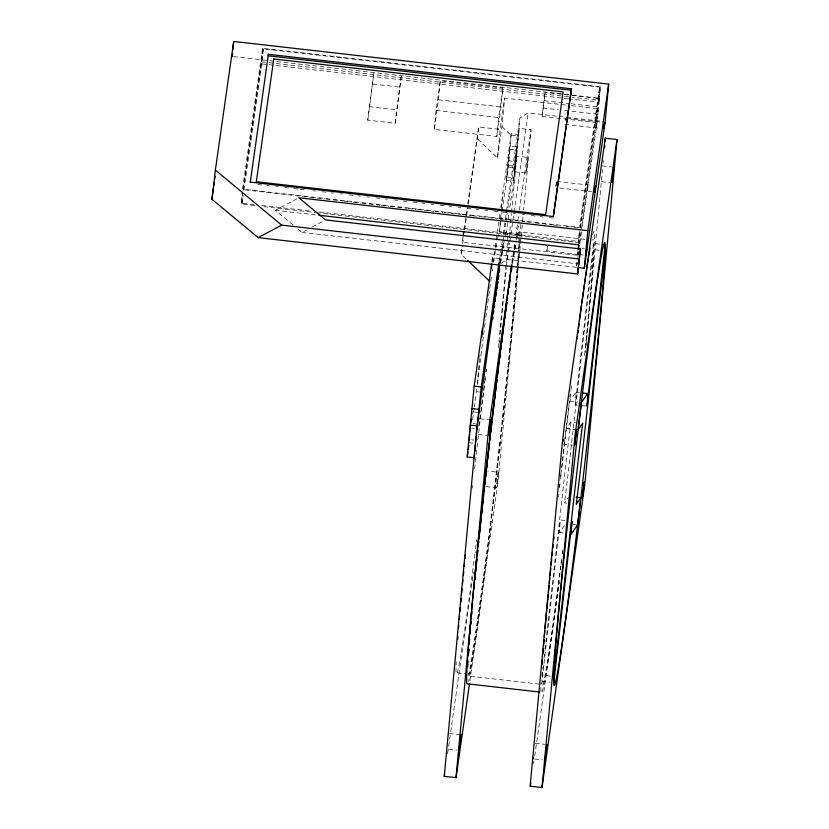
<?xml version="1.0" encoding="UTF-8"?>
<svg xmlns="http://www.w3.org/2000/svg" width="829" height="829" viewBox="0 0 829 829"><rect width="100%" height="100%" fill="white"/><g stroke="black" fill="none" stroke-linecap="round" stroke-linejoin="round"><path stroke-width="0.62" stroke-dasharray="4.14 3.11" d="M485.918 486.644L496.478 487.846L498.281 472.261L487.721 471.059M498.281 472.261L496.53 487.763M506.343 180.183L509.939 146.039L516.975 146.837L515.037 168.246L513.379 180.981L506.343 180.183L509.939 146.039M513.379 180.981L516.975 146.837M514.281 171.696L516.084 156.121L527.814 157.448L527.016 165.945L526.011 173.033L514.281 171.696L516.084 156.121M518.923 242.503L519.192 231.871L585.802 239.457M526.011 173.033L527.814 157.448M517.431 267.549L518.457 253.767L508.933 360.304L489.711 530.809L472.685 656.267L469.39 673.604L467.732 675.967L542.031 684.422L542.125 671.656M578.248 253.705L578.114 254.42L546.829 250.855L547.244 246.659M578.114 254.42L578.259 252.617M518.881 243.757L518.643 251.26L519.089 244.648M517.337 268.803C504.716 404.251 491.711 540.021 468.986 674.184L467.753 672.847M476.799 389.133L474.364 407.029M477.276 384.065L479.639 358.739M479.753 357.475L479.991 354.936M500.395 220.234L499.338 231.633A218.234 5.14 -83.5 0 0 497.307 240.12M500.519 218.97L501.338 210.1M501.462 208.825L502.985 192.359L511.224 133.687L518.26 134.485L515.493 167.821L509.182 212.162M254.047 204.566L241.198 203.105L242.12 193.271M254.752 205.654L241.913 204.193L242.731 195.426M243.011 190.38L261.311 61.812L262.575 48.289L600.434 86.734L599.17 100.247L572.186 97.18M243.913 190.162L261.881 63.895L263.29 48.88L599.585 87.138L598.175 102.164L571.388 99.117M401.329 76.144L395.153 123.272L367.775 120.164L373.838 72.973M367.775 120.164L374.18 70.569M395.153 123.272L401.215 76.081M434.282 129.376L436.054 110.444L440.261 80.89L502.83 88.009L501.058 106.931L496.851 136.495L434.282 129.376L438.489 99.812L440.261 80.89M465.867 258.679L461.183 254.234L461.743 248.223M468.292 204.297L478.706 126.972L500.156 129.407L504.612 98.091L567.616 105.252M496.851 136.495L498.623 117.563L502.83 88.009M477.587 138.992L497.493 157.904L500.156 129.407M497.493 157.904L501.949 126.599L504.612 98.091M492.115 261.581L492.467 257.788L499.504 258.586L498.944 264.596L502.208 241.653M502.198 211.364L508.457 167.023L511.224 133.687M518.26 134.485L519.804 118.039L528.187 112.92L557.648 116.267M499.265 343.372L499.504 340.802M500.105 334.377L506.374 267.601M506.498 266.316L507.7 253.477M507.825 252.192L510.467 223.944M510.591 222.659L511.431 213.675M511.555 212.39L519.296 128.412L531.026 129.749L523.648 209.872M518.343 266.368L497.856 483.266L469.535 683.49M518.467 265.083L522.446 222.711M522.56 221.426L523.161 215.001M542.114 116.371L545.14 92.309L598.704 98.402L597.916 106.817L595.688 122.474L542.114 116.371L545.14 92.309M316.357 212.659L578.207 242.451L579.264 231.187M576.601 266.13L577.388 257.715M463.038 237.094L462.313 242.213L577.606 255.311L578.051 250.638M578.59 244.804L580.093 230.483M595.688 122.474L596.476 114.06L563.316 110.288M572.497 95.18L599.45 98.247L597.346 120.775L582.113 227.82M586.02 345.455L586.497 340.315M586.621 339.03L602.517 169.53M603.129 163.106L603.367 160.536M555.917 186.484L556.487 181.644M556.487 182.484L556.052 186.287M565.419 119.915L565.554 118.112L565.254 120.143M547.409 246.431L546.829 250.855M543.254 664.879L542.093 675.179L550.311 676.112M543.99 658.444L544.86 650.724M545.005 649.439L564.736 474.395A70.859 1.668 -83.5 0 1 570.994 421.816L575.689 422.355M564.932 520.467L560.249 519.928L542.052 681.293L550.259 682.236M577.616 405.091L575.274 404.821L593.46 243.457L600.497 244.254M575.274 404.821A70.859 1.668 -83.5 0 0 575.357 392.998L569.637 401.163L564.746 442.271A224.39 5.285 -83.5 0 0 561.699 468.882M569.927 398.749L570.787 391.516M570.932 390.314L571.502 385.495M262.575 48.289L242.472 189.592L315.694 197.924M241.198 203.105L242.835 191.644M263.29 48.88L243.322 189.167L579.616 227.436L599.585 87.138M241.913 204.193L243.187 195.261M464.136 229.405L465.95 216.607M466.136 215.322L467.048 208.918M467.774 203.799L478.706 126.972M461.183 254.234L462.458 245.27M462.644 243.985L463.556 237.581M464.644 229.902L468.105 205.571M491.929 261.56L492.467 257.788M500.592 222.773L499.338 231.633L506.301 232.431L509.006 213.426M500.768 221.498L502.022 212.628M498.789 263.663L499.504 258.586M503.296 234.006L506.384 212.338M506.56 211.063L519.804 118.039M500.001 262.772L505.659 223.042M505.835 221.768L507.11 212.794M507.845 207.664L519.244 128.36M478.789 425.743L479.514 420.624M479.701 419.339L483.525 392.449A218.234 5.14 -83.5 0 1 484.861 381.413M501.037 263.311L507.327 259.477L508.239 253.104M508.415 251.829L509.69 242.907M509.866 241.633L513.856 213.592M514.042 212.317L528.187 112.92M511.918 262.824L514.654 243.602M515.742 235.913L517.752 221.82M517.928 220.535L519.213 211.561M519.389 210.286L530.985 129.697M447.587 753.903L448.499 747.489M448.686 746.214L473.483 571.969M578.207 242.451L598.704 98.402M600.434 86.734L580.331 228.027L572.621 227.146M599.17 100.247L599.45 98.247M577.606 255.311L578.155 251.488M579.243 243.84L598.465 108.754L568.901 105.397M576.663 266.057L577.212 262.233M577.937 257.135L578.3 254.586M579.937 243.115L581.927 229.094M533.617 763.685L533.98 761.126M534.715 755.996L559.513 581.751M492.954 262.648L494.954 248.586M495.141 247.311L500.063 212.804M500.799 207.696L502.985 192.359M472.52 419.826L473.442 413.422M473.628 412.148L474.178 408.303M512.55 262.71L514.053 252.814M512.467 263.726L515.835 243.602M514.643 249.456L516.177 241.384M516.405 240.192L517.534 234.244L519.192 231.871M517.41 236.151L517.938 233.664L506.208 232.327M570.994 421.816L566.404 428.375L576.953 429.577M566.86 503.203L564.518 502.934L568.456 497.307M564.445 525.627L560.155 531.752A70.859 1.668 -83.5 0 1 560.249 519.928M293.114 225.053L275.342 210.297L297.725 198.39M298.046 229.146L301.994 232.431L306.471 230.047M312.067 227.063L324.377 220.514M233.571 56.621L571.212 95.034M261.311 61.812L267.736 62.538M269.021 62.683L563.202 96.154M564.487 96.309L570.901 97.034M261.881 63.895L570.114 98.972M544.342 100.723L569.855 103.625M571.129 103.77L597.916 106.817M372.915 84.081L400.283 87.2M542.912 107.967L558.218 109.708M438.489 99.812L501.058 106.931M558.922 116.412L565.326 117.138M566.611 117.283L604.051 121.531M566.808 118.246L602.424 122.298M564.839 124.34L600.59 128.412M436.054 110.444L498.623 117.563M369.05 106.64L396.417 109.76M511.441 135.179L518.488 135.977M509.721 149.23L516.757 150.039M602.113 165.904L611.491 166.971M508.084 160.764L515.12 161.562M508.198 165.458L515.234 166.256M508.457 167.023L515.493 167.821M601.481 181.624L609.688 182.556M556.56 181.364L592.31 185.437M506.56 176.981L513.597 177.779M559.585 188.028L591.585 191.665M257.788 184.452L261.632 184.898M266.772 185.478L269.342 185.769M275.767 186.504L278.326 186.794M284.751 187.52L288.606 187.965M293.735 188.546L298.875 189.136M300.16 189.281L306.585 190.007M312.999 190.743L315.569 191.033M321.994 191.758L325.838 192.204M330.978 192.784L333.548 193.074M339.973 193.81L342.532 194.1M348.957 194.825L352.812 195.271M357.941 195.851L360.511 196.141M366.936 196.877L369.506 197.167M375.92 197.903L379.775 198.338M384.915 198.919L387.485 199.209M393.899 199.944L397.754 200.38M402.894 200.97L406.738 201.406M413.163 202.131L417.018 202.577M422.158 203.157L424.717 203.447M431.142 204.183L433.712 204.473M440.126 205.198L443.981 205.644M449.121 206.224L451.691 206.514M458.105 207.25L460.675 207.54M467.1 208.276L470.955 208.711M476.084 209.291L478.654 209.582M485.079 210.317L487.639 210.607M494.063 211.343L497.918 211.778M503.058 212.359L508.187 212.949M513.327 213.53L515.897 213.82M522.311 214.556L524.881 214.846M531.306 215.581L535.161 216.017M540.29 216.597L542.86 216.887M549.285 217.623L553.13 218.058M316.979 198.069L324.688 198.939M325.973 199.084L342.667 200.991M343.952 201.136L351.662 202.007M352.947 202.162L360.656 203.032M361.941 203.178L379.92 205.229M381.205 205.374L388.915 206.245M390.2 206.4L406.904 208.297M408.189 208.442L415.899 209.322M417.174 209.468L433.878 211.364M435.163 211.509L442.873 212.39M444.157 212.535L460.851 214.431M462.136 214.576L471.131 215.602M472.416 215.747L480.126 216.628M481.411 216.773L498.115 218.669M499.39 218.815L507.099 219.695M508.384 219.84L525.089 221.747M526.374 221.892L534.083 222.763M535.368 222.908L552.062 224.814M553.347 224.96L561.057 225.84M566.197 226.421L571.336 227.001M261.757 205.447L311.859 211.146M319.559 212.017L579.056 241.55M263.736 206.67L315.072 212.514M275.342 210.297L316.46 214.98M599.284 250.244L593.419 249.57L570.777 450.354A70.859 1.668 -83.5 0 1 564.518 502.934M582.186 248.565L584.424 248.824M579.233 254.544L583.699 255.052M301.994 232.431L579.046 263.943M507.327 259.477L576.487 267.332M575.886 392.252L579.398 392.656M569.637 401.163L577.854 402.096M481.203 392.19L476.561 391.661A218.234 5.14 -83.5 0 1 476.862 389.195M582.31 405.63L587.005 406.158M473.525 411.92L479.39 412.583M479.887 418.8L490.447 420.002M565.917 428.583L574.124 429.526M473.058 423.578L475.411 423.837M472.002 428.137L474.354 428.406M478.084 434.386L488.644 435.577M562.943 444.033L572.321 445.1M471.535 439.795L473.887 440.064M468.976 442.727L473.67 443.256M572.912 524.394L576.435 524.788M559.637 532.498L563.15 532.892M457.245 672.847L466.634 673.915M449.183 733.478L460.914 734.815M535.213 743.261L544.591 744.328M448.551 749.188L456.758 750.131M534.581 758.981L542.788 759.913M501.949 126.599L511.068 135.262M517.938 233.664L519.161 235.001M477.452 384.283A218.234 5.14 -83.5 0 1 483.494 335.704M483.649 334.512A218.234 5.14 -83.5 0 1 485.566 319.756M485.887 317.32A218.234 5.14 -83.5 0 1 489.597 289.818M489.773 288.554A218.234 5.14 -83.5 0 1 490.633 282.43M490.809 281.238A218.234 5.14 -83.5 0 1 491.732 274.772M492.281 271.083A218.234 5.14 -83.5 0 1 492.623 268.7M493.649 261.964A218.234 5.14 -83.5 0 1 497.068 241.353M485.006 380.19A218.234 5.14 -83.5 0 1 485.452 376.563M486.043 371.755A218.234 5.14 -83.5 0 1 486.333 369.361M500.602 262.752A218.234 5.14 -83.5 0 1 502.643 250.006M503.006 247.85A218.234 5.14 -83.5 0 1 504.032 242.141M505.68 234.41A218.234 5.14 -83.5 0 1 506.301 232.431M505.338 235.581A222.97 5.254 -83.5 0 1 507.472 235.198M507.472 236.11A222.97 5.254 -83.5 0 1 507.006 248.182M506.851 250.907A222.97 5.254 -83.5 0 1 498.84 342.47M498.706 343.745A222.97 5.254 -83.5 0 1 498.198 348.854M476.685 539.7A222.97 5.254 -83.5 0 1 476.385 542.093M476.053 544.777A222.97 5.254 -83.5 0 1 475.048 552.777M474.882 554.104A222.97 5.254 -83.5 0 1 456.199 661.78M472.468 488.105A222.97 5.254 -83.5 0 1 472.758 485.504M474.613 468.768A222.97 5.254 -83.5 0 1 484.509 383.972M484.654 382.718A222.97 5.254 -83.5 0 1 485.421 376.48M486.022 371.547A222.97 5.254 -83.5 0 1 486.322 369.112M500.478 263.518A222.97 5.254 -83.5 0 1 502.26 252.203M502.447 251.094A222.97 5.254 -83.5 0 1 504.25 240.835M520.156 224.638A232.265 5.471 -83.5 0 1 519.99 237.301M519.897 239.239A232.265 5.471 -83.5 0 1 519.71 242.389M519.648 243.508A232.265 5.471 -83.5 0 1 518.084 265.28M517.814 268.575A232.265 5.471 -83.5 0 1 492.747 507.286A232.265 5.471 -83.5 0 1 468.54 681.314M512.115 262.752A232.265 5.471 -83.5 0 1 513.959 250.679M514.135 249.581A232.265 5.471 -83.5 0 1 514.964 244.472M516.28 236.845A232.265 5.471 -83.5 0 1 520.094 224.089M584.58 355.454A224.39 5.285 -83.5 0 0 593.388 253.094L593.481 240.327A224.39 5.285 -83.5 0 0 592.569 240.213M562.715 549.793A224.39 5.285 -83.5 0 1 562.228 553.699M561.575 558.881A224.39 5.285 -83.5 0 1 542.031 684.422M558.601 496.706A224.39 5.285 -83.5 0 1 558.87 494.219M559.565 487.939A224.39 5.285 -83.5 0 1 559.989 484.146M560.549 479.069A224.39 5.285 -83.5 0 1 561.554 470.157M592.673 234.98A232.265 5.471 -83.5 0 1 585.139 352.045M562.725 551.275A232.265 5.471 -83.5 0 1 562.404 553.917M561.585 560.487A232.265 5.471 -83.5 0 1 561.098 564.394M560.932 565.689A232.265 5.471 -83.5 0 1 541.068 682.516M559.534 486.55A232.265 5.471 -83.5 0 1 559.813 483.991M560.684 476.271A232.265 5.471 -83.5 0 1 561.119 472.395M561.699 467.224A232.265 5.471 -83.5 0 1 562.29 462.064M562.435 460.769A232.265 5.471 -83.5 0 1 564.497 442.841M564.642 441.567A232.265 5.471 -83.5 0 1 569.368 401.505M569.979 396.438A232.265 5.471 -83.5 0 1 570.279 393.92M587.119 190.981L587.844 184.929L587.119 190.981M596.124 127.718L596.839 121.666L596.124 127.718"/><path stroke-width="1.24" d="M467.805 666.723L467.981 660.993M472.571 409.101L472.375 409.381M533.461 758.763L533.472 757.447M602.849 244.524L605.191 244.793L605.149 250.907L582.507 451.691A70.859 1.668 -83.5 0 1 576.248 504.27L580.849 497.711L576.155 497.172M468.799 648.931L468.364 655.314L468.841 649.066M469.152 643.822L469.494 638.724M469.214 644.06L469.587 639.045M469.96 634.03L470.333 629.024M605.18 141.034L605.325 138.194L617.056 139.531L584.942 483.276L542.011 787.55L530.28 786.213L530.291 784.524L562.145 444.468L564.85 421.391L605.274 138.153M469.888 633.76L470.198 630.133M470.737 624.03L470.955 621.553L470.634 625.253M471.608 614.102L471.825 611.615M472.375 605.408L472.592 602.932M471.556 615.108L471.784 612.569M473.981 588.486L474.209 585.948M481.639 337.216L491.576 264.088M232.286 56.465L232.524 53.968M232.876 50.206L233.695 41.45L608.683 84.112L605.17 121.656L584.31 268.223L578.725 267.58M268.399 54.31L268.264 55.812L571.316 90.299L571.461 88.796L268.399 54.31L250.265 182.297M474.592 453.94L474.229 457.753L467.193 456.955L474.198 386.138L482.468 328.346M469.193 439.525L469.66 434.541M469.898 432.044L470.478 425.805M491.524 267.902L491.877 264.109M474.83 451.39L475.431 445.018M475.67 442.468L476.26 436.106M476.499 433.557L477.1 427.194M470.178 425.111L477.224 425.919L481.245 386.936L498.602 264.938M578.155 249.467L578.59 244.804L319.03 215.271M233.695 41.45L215.364 170.08L211.934 199.261L258.14 237.622L577.626 273.964L580.455 248.928L325.496 219.923L298.844 197.789L587.823 230.669L608.683 84.112M580.455 248.928L577.626 273.964M584.31 268.223L587.823 230.669M604.569 147.697L604.807 145.127M470.717 423.308L471.152 419.08M473.141 596.725L473.369 594.31M473.97 588.289L474.209 585.885M474.83 579.564L475.079 576.994L474.83 579.606M475.587 571.875L475.97 568.031M476.468 562.912L476.851 559.067M477.224 555.223L477.732 550.104M563.129 441.256L563.295 439.525M475.597 572L475.981 568.197M476.499 563.119L476.882 559.316M477.266 555.503L477.773 550.435M478.157 546.622L478.665 541.555M478.924 539.016L481.224 517.337L478.903 538.881M478.115 546.301L478.644 541.358M481.462 514.871L482.001 509.783M482.271 507.234L483.753 493.245M481.504 514.778L483.701 494.343M483.981 491.794L484.53 486.685M484.81 484.126L485.359 479.017M483.887 491.98L485.359 478.934M489.462 442.603L485.493 477.742L489.462 443.049M489.742 440.095L490.302 435.08M605.191 244.793A222.97 5.254 -83.5 0 1 567.813 602.61A222.97 5.254 -83.5 0 1 565.461 543.731A222.97 5.254 -83.5 0 1 605.191 244.793L587.005 406.158A70.859 1.668 -83.5 0 0 587.087 394.335L581.367 402.5L578.134 429.712L582.725 423.153A70.859 1.668 -83.5 0 0 576.466 475.732L553.834 676.516L553.782 682.63L571.979 521.265A70.859 1.668 -83.5 0 0 571.886 533.088L577.606 524.923L580.849 497.711M489.752 440.479L490.343 435.339M490.633 432.769L491.96 421.205L490.602 432.562M495.348 392.708L492.105 419.92L496.975 379.558M495.483 391.506L496.923 379.444M471.691 414.438L471.95 412.365M500.229 353.123L498.799 364.418L500.26 353.019M500.55 350.605L503.555 326.75M500.592 350.491L501.079 346.688M501.4 344.149L501.887 340.356M502.208 337.817L505.141 315.02L504.664 318.512M469.369 440.676L469.597 438.945M503.711 325.496L504.343 320.833M507.161 300.098L507.503 297.611M508.001 293.891L508.343 291.404M508.851 287.673L509.182 285.186M507.213 300.046L507.566 297.549M508.084 293.798L508.426 291.311M508.944 287.559L509.296 285.062M509.638 282.565L509.98 280.078M463.224 235.809L463.763 231.975M499.638 265.332L476.789 428.272L444.251 776.431L456.054 777.571L469.535 683.49M511.545 265.384L488.519 429.609L455.981 777.757M571.461 88.796L553.275 216.556L250.223 182.079M553.316 216.783L571.316 90.299M578.518 248.938L579.056 245.115M211.934 199.261L213.395 189.064M213.758 186.515L214.296 182.691M214.846 178.867L215.208 176.318M467.193 456.955L467.929 451.836M468.292 449.277L468.851 445.432M530.881 782.908L530.28 786.213M509.524 282.699L509.908 280.161M511.431 270.13L511.804 267.663M511.275 271.301L511.669 268.772M444.686 774.234L444.251 776.431M617.004 139.479L575.067 434.831L542.011 787.55M258.14 237.622L281.663 225.115L579.036 258.949M582.922 393.06L587.616 393.588M474.198 386.138L481.245 386.936M472.095 408.583L479.131 409.391M539.845 692.07L466.831 683.759A232.265 5.471 -83.5 0 1 481.462 512.633A232.265 5.471 -83.5 0 1 511.918 264.068M215.364 170.08L281.663 225.115M467.743 260.461L489.276 280.927M494.25 307.507A218.234 5.14 -83.5 0 1 494.561 305.217M495.058 301.507A218.234 5.14 -83.5 0 1 495.39 299.082M495.721 296.689A218.234 5.14 -83.5 0 1 496.208 293.165M496.561 290.606A218.234 5.14 -83.5 0 1 496.913 288.098M497.431 284.42A218.234 5.14 -83.5 0 1 497.763 282.026M498.146 279.394A218.234 5.14 -83.5 0 1 498.695 275.56M457.66 639.263A222.97 5.254 -83.5 0 1 457.857 636.599M458.541 628.144A222.97 5.254 -83.5 0 1 458.789 625.18M459.266 619.574A222.97 5.254 -83.5 0 1 459.567 616.061M460.002 611.222A222.97 5.254 -83.5 0 1 460.333 607.481M460.8 602.351A222.97 5.254 -83.5 0 1 461.173 598.403M461.67 593.025A222.97 5.254 -83.5 0 1 462.064 588.911M462.592 583.347A222.97 5.254 -83.5 0 1 462.934 579.844M463.401 575.077A222.97 5.254 -83.5 0 1 463.753 571.43M464.24 566.476A222.97 5.254 -83.5 0 1 464.499 563.969M465.007 558.891A222.97 5.254 -83.5 0 1 465.39 555.026M492.633 319.507A222.97 5.254 -83.5 0 1 492.944 317.155M493.41 313.683A222.97 5.254 -83.5 0 1 493.773 310.906M495.058 301.404A222.97 5.254 -83.5 0 1 495.421 298.772M495.949 294.886A222.97 5.254 -83.5 0 1 496.302 292.347M496.82 288.616A222.97 5.254 -83.5 0 1 497.162 286.192M497.493 283.808A222.97 5.254 -83.5 0 1 497.825 281.487M498.312 278.088A222.97 5.254 -83.5 0 1 498.633 275.891M499.172 272.223A222.97 5.254 -83.5 0 1 499.618 269.228M542.145 664.133A232.265 5.471 -83.5 0 1 542.446 659.988M542.891 654.102A232.265 5.471 -83.5 0 1 543.306 648.838M543.586 645.459A232.265 5.471 -83.5 0 1 544.083 639.563M544.29 637.107A232.265 5.471 -83.5 0 1 544.84 630.765M545.078 628.144A232.265 5.471 -83.5 0 1 546.726 610.185M546.829 609.035A232.265 5.471 -83.5 0 1 548.207 594.631M548.446 592.134A232.265 5.471 -83.5 0 1 549.067 585.782M549.326 583.212A232.265 5.471 -83.5 0 1 549.845 577.989M550.104 575.357A232.265 5.471 -83.5 0 1 550.777 568.715M551.192 564.684A232.265 5.471 -83.5 0 1 551.741 559.274M552.114 555.637A232.265 5.471 -83.5 0 1 552.497 551.959M552.881 548.249A232.265 5.471 -83.5 0 1 553.275 544.487M553.803 539.43A232.265 5.471 -83.5 0 1 554.073 536.881M577.139 338.947A232.265 5.471 -83.5 0 1 577.45 336.533M577.917 332.957A232.265 5.471 -83.5 0 1 578.217 330.605M578.559 328.046A232.265 5.471 -83.5 0 1 579.098 323.901M579.461 321.165A232.265 5.471 -83.5 0 1 581.585 305.321M581.927 302.792A232.265 5.471 -83.5 0 1 588.258 259.125M588.6 256.969A232.265 5.471 -83.5 0 1 589.098 253.902M589.264 252.928A232.265 5.471 -83.5 0 1 590.061 248.172M459.111 749.944L460.914 734.815L459.111 749.944M488.644 435.132L490.447 420.002L488.644 435.132M545.14 759.737L546.943 744.597L545.14 759.737M574.673 444.924L576.476 429.785L574.673 444.924M582.507 497.182L584.31 482.053L582.507 497.182M585.937 255.125L586.663 249.073L585.937 255.125M594.942 191.872L595.657 185.82L594.942 191.872M603.937 128.609L604.662 122.557L603.937 128.609M612.04 182.37L613.843 167.24L612.04 182.37M498.654 365.682L497.276 377.04L498.643 365.682M505.98 308.802L505.472 312.533L506.001 308.782M506.82 302.585L506.322 306.315L506.871 302.544M273.777 58.983L256.306 181.738L545.669 214.659L563.14 91.905L273.777 58.983"/></g></svg>
